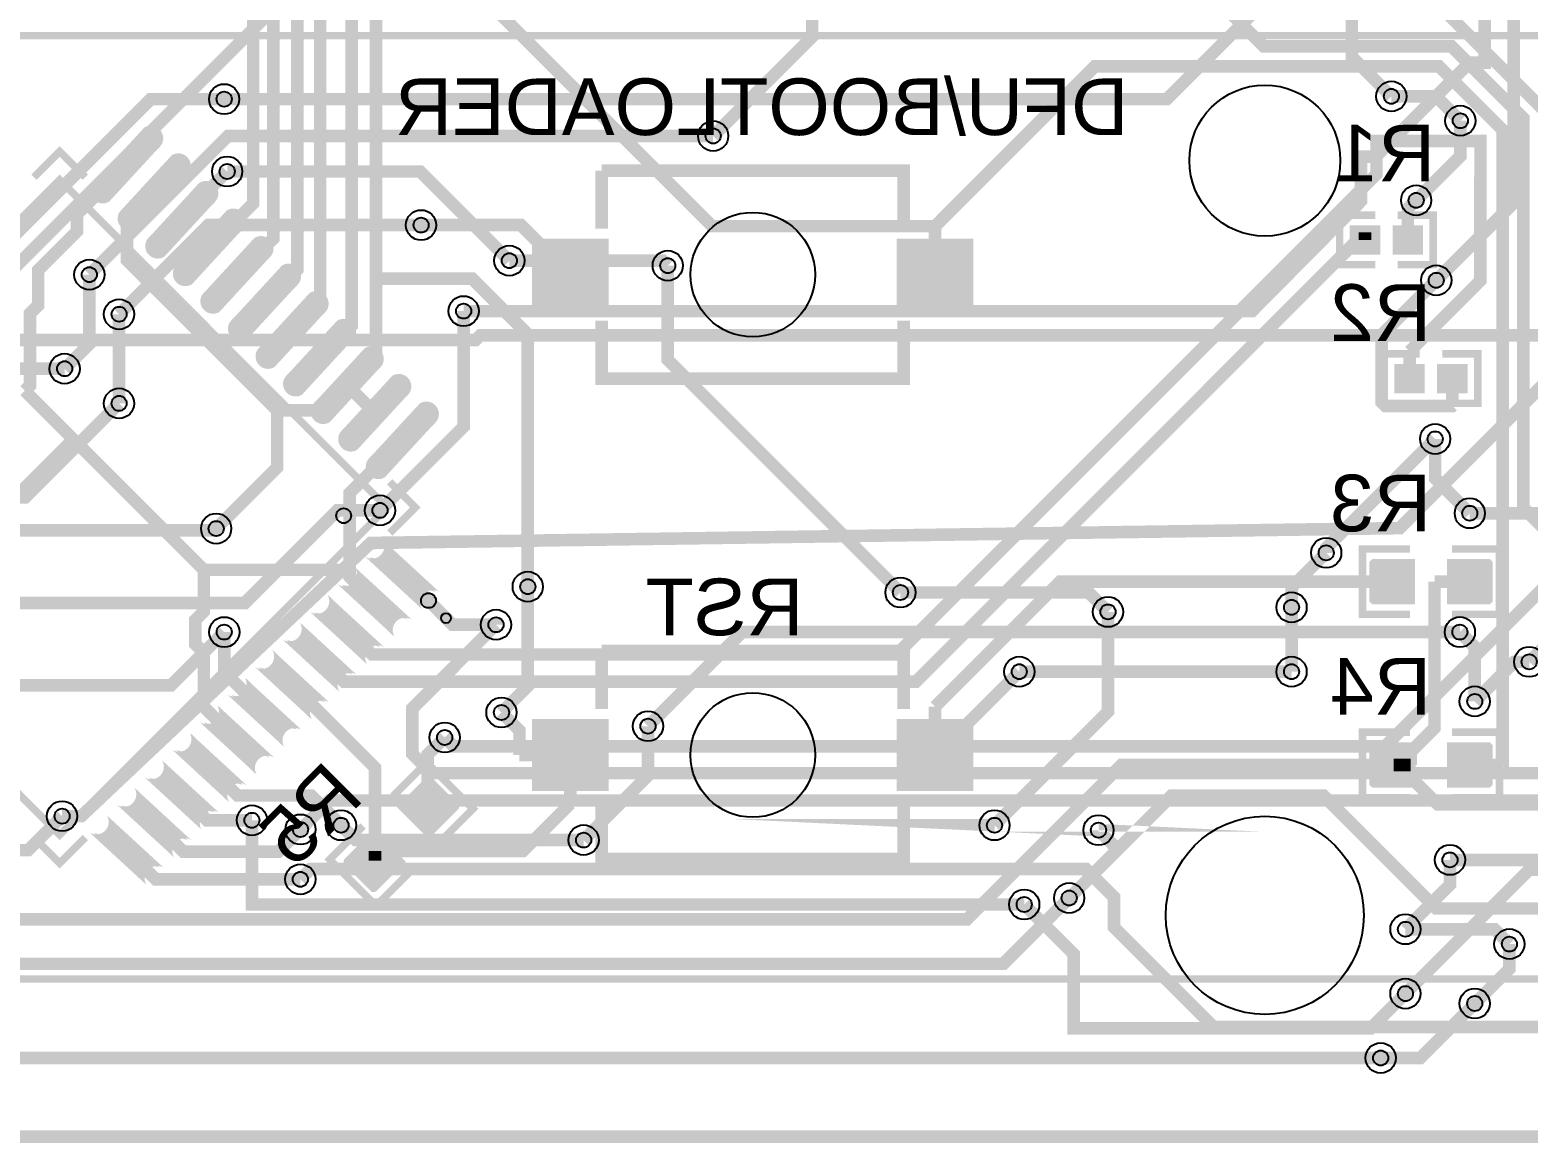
# Model space of a CAD drawing. Header units: millimetres. Extents: x -189 to 128, y -22 to 108.
# Drawn here: x -29.38 to 0.88, y -21.82 to 0.66 of the extents above; entities that cross this region are included whole.
import ezdxf

# ---------------------------------------------------------------- set-up
doc = ezdxf.new("R2010")
doc.units = ezdxf.units.MM
for name, color, linetype, true_color in [('BoardOutLine', 7, 'Continuous', 0xff00ff), ('BottomLayer', 7, 'Continuous', 0x0000ff), ('BottomPasteMaskLayer', 7, 'Continuous', 0x800000), ('BottomSilkLayer', 7, 'Continuous', 0x66cc33), ('BottomSolderMaskLayer', 7, 'Continuous', 0xaa00ff), ('Document', 7, 'Continuous', 0xffffff), ('Hole', 7, 'Continuous', 0x222222), ('Multi-Layer', 7, 'Continuous', 0xc0c0c0), ('TopLayer', 7, 'Continuous', 0xff0000)]:
    doc.layers.add(name, color=color, linetype=linetype, true_color=true_color)
doc.styles.get("Standard").update_dxf_attribs({"font": 'arial.ttf'})

msp = doc.modelspace()

# ---------------------------------------------------------------- hatches: boundary and pattern name
at = {"layer": 'BottomLayer'}
for points in [[(-27.787999278462337, -2.730527770986159, -0.7853981633974483), (-28.099793770985855, -2.4187332784626374), (-27.071428721537416, -1.3903682290141985, -0.7853981633974483), (-26.759634229013898, -1.7021627215377195)], [(-27.231231278462417, -3.287295770986079, -0.7853981633974483), (-27.543025770985935, -2.9755012784625574), (-26.514660721537496, -1.9471362290141185, -0.7853981633974483), (-26.202866229013978, -2.2589307215376397)], [(-26.67446327846227, -3.844063770985999, -0.7853981633974483), (-26.986257770985787, -3.5322692784624774), (-25.95789272153735, -2.5039042290140383, -0.7853981633974483), (-25.64609822901383, -2.8156987215375597)], [(-26.11769527846235, -4.400831770986146, -0.7853981633974483), (-26.429489770985867, -4.089037278462625), (-25.40112472153743, -3.0606722290141857, -0.7853981633974483), (-25.08933022901391, -3.372466721537707)], [(-2.133523799999921, -3.851910000000089), (-2.133523799999921, -3.311905999999908), (-2.6991563999999926, -3.311905999999908), (-2.6991563999999926, -3.851910000000089)], [(-1.833498999999847, -3.851910000000089), (-1.833498999999847, -3.311905999999908), (-1.2678664000000026, -3.311905999999908), (-1.2678664000000026, -3.851910000000089)], [(-25.56092727846243, -4.957599770986066, -0.7853981633974483), (-25.872721770985947, -4.645805278462545), (-24.84435672153751, -3.6174402290141057, -0.7853981633974483), (-24.53256222901399, -3.929234721537627)], [(-17.716449199999943, -3.5819334000000254), (-19.216446200000064, -3.5819334000000254), (-19.216446200000064, -4.981930600000169), (-17.716449199999943, -4.981930600000169)], [(-10.350550800000065, -3.5819334000000254), (-11.850573200000099, -3.5819334000000254), (-11.850573200000099, -4.981930600000169), (-10.350550800000065, -4.981930600000169)], [(-25.004159278462282, -5.514367770985986, -0.7853981633974483), (-25.3159537709858, -5.202573278462465), (-24.28758872153736, -4.174208229014026, -0.7853981633974483), (-23.975794229013843, -4.486002721537547)], [(-24.447391278462362, -6.0711357709861336, -0.7853981633974483), (-24.75918577098588, -5.759341278462612), (-23.73082072153744, -4.730976229014173, -0.7853981633974483), (-23.419026229013923, -5.0427707215376945)], [(-23.890623278462442, -6.6279037709860535, -0.7853981633974483), (-24.20241777098596, -6.316109278462532), (-23.17405272153752, -5.287744229014093, -0.7853981633974483), (-22.862258229014003, -5.5995387215376144)], [(-23.333855278462295, -7.184671770986201, -0.7853981633974483), (-23.645649770985813, -6.8728772784626795), (-22.617284721537374, -5.844512229014013, -0.7853981633974483), (-22.305490229013856, -6.156306721537534)], [(-1.233551000000034, -6.651929800000062), (-1.233551000000034, -6.111925800000108), (-1.7991836000001058, -6.111925800000108), (-1.7991836000001058, -6.651929800000062)], [(-0.9335262000001876, -6.651929800000062), (-0.9335262000001876, -6.111925800000108), (-0.36789359999988847, -6.111925800000108), (-0.36789359999988847, -6.651929800000062)], [(-22.777087278462375, -7.741439770986121, -0.7853981633974483), (-23.088881770985893, -7.4296452784625995), (-22.060516721537454, -6.40128022901416, -0.7853981633974483), (-21.748722229013936, -6.713074721537682)], [(-22.220319278462455, -8.298207770986041, -0.7853981633974483), (-22.532113770985973, -7.9864132784625195), (-21.503748721537306, -6.95804822901408, -0.7853981633974483), (-21.19195422901379, -7.269842721537602)], [(-22.220319278462455, -9.665434229014123, -0.7853981633974483), (-22.532113770985973, -9.977228721537644), (-21.503748721537306, -11.005593770986083, -0.7853981633974483), (-21.19195422901379, -10.693799278462562)], [(-22.777087278462375, -10.222202229014043, -0.7853981633974483), (-23.088881770985893, -10.533996721537564), (-22.060516721537454, -11.562361770986003, -0.7853981633974483), (-21.748722229013936, -11.250567278462482)], [(-1.4335505999999896, -10.913922800000137), (-1.4335505999999896, -10.04991640000003), (-2.2400259999999435, -10.04991640000003), (-2.2400259999999435, -10.913922800000137)], [(-0.7335266000000047, -10.913922800000137), (-0.7335266000000047, -10.04991640000003), (0.07294879999994919, -10.04991640000003), (0.07294879999994919, -10.913922800000137)], [(-23.333855278462295, -10.778970229013963, -0.7853981633974483), (-23.645649770985813, -11.090764721537484), (-22.617284721537374, -12.119129770985923, -0.7853981633974483), (-22.305490229013856, -11.807335278462402)], [(-23.890623278462442, -11.33573822901411, -0.7853981633974483), (-24.20241777098596, -11.647532721537631), (-23.17405272153752, -12.67589777098607, -0.7853981633974483), (-22.862258229014003, -12.364103278462549)], [(-24.447391278462362, -11.89250622901403, -0.7853981633974483), (-24.75918577098588, -12.204300721537551), (-23.73082072153744, -13.23266577098599, -0.7853981633974483), (-23.419026229013923, -12.920871278462469)], [(-25.004159278462282, -12.44927422901395, -0.7853981633974483), (-25.3159537709858, -12.761068721537471), (-24.28758872153736, -13.78943377098591, -0.7853981633974483), (-23.975794229013843, -13.477639278462389)], [(-25.56092727846243, -13.006042229014097, -0.7853981633974483), (-25.872721770985947, -13.317836721537619), (-24.84435672153751, -14.346201770986058, -0.7853981633974483), (-24.53256222901399, -14.034407278462536)], [(-17.716449199999943, -13.281939400000056), (-19.216446200000064, -13.281939400000056), (-19.216446200000064, -14.681936599999972), (-17.716449199999943, -14.681936599999972)], [(-10.350550800000065, -13.281939400000056), (-11.850573200000099, -13.281939400000056), (-11.850573200000099, -14.681936599999972), (-10.350550800000065, -14.681936599999972)], [(-26.11769527846235, -13.562810229014017, -0.7853981633974483), (-26.429489770985867, -13.874604721537539), (-25.40112472153743, -14.902969770985978, -0.7853981633974483), (-25.08933022901391, -14.591175278462456)], [(-1.4335252000000764, -14.613940800000137), (-1.4335252000000764, -13.74993440000003), (-2.2400259999999435, -13.74993440000003), (-2.2400259999999435, -14.613940800000137)], [(-0.7335519999999178, -14.613940800000137), (-0.7335519999999178, -13.74993440000003), (0.07294879999994919, -13.74993440000003), (0.07294879999994919, -14.613940800000137)], [(-26.67446327846227, -14.119578229013937, -0.7853981633974483), (-26.986257770985787, -14.431372721537459), (-25.95789272153735, -15.459737770986125, -0.7853981633974483), (-25.64609822901383, -15.147943278462604)], [(-21.330589800000098, -15.639922999999953), (-21.941535999999815, -15.028976800000237), (-21.37125519999995, -14.458696000000145), (-20.760309000000007, -15.06964220000009)], [(-27.231231278462417, -14.676346229014085, -0.7853981633974483), (-27.543025770985935, -14.988140721537606), (-26.514660721537496, -16.016505770986043, -0.7853981633974483), (-26.202866229013978, -15.704711278462524)], [(-27.787999278462337, -15.233114229014005, -0.7853981633974483), (-28.099793770985855, -15.544908721537526), (-27.071428721537416, -16.573273770985963, -0.7853981633974483), (-26.759634229013898, -16.261479278462446)], [(-21.825559600000133, -16.13489279999999), (-22.43650579999985, -15.523946600000045), (-23.00678659999994, -16.094227400000136), (-22.395840399999997, -16.70517360000008)]]:
    msp.add_hatch(color=256, dxfattribs=at).paths.add_polyline_path(points)
at = {"layer": 'BottomPasteMaskLayer'}
for points in [[(-27.787999278462337, -2.730527770986159, -0.7853981633974483), (-28.099793770985855, -2.4187332784626374), (-27.071428721537416, -1.3903682290141985, -0.7853981633974483), (-26.759634229013898, -1.7021627215377195)], [(-27.231231278462417, -3.287295770986079, -0.7853981633974483), (-27.543025770985935, -2.9755012784625574), (-26.514660721537496, -1.9471362290141185, -0.7853981633974483), (-26.202866229013978, -2.2589307215376397)], [(-26.67446327846227, -3.844063770985999, -0.7853981633974483), (-26.986257770985787, -3.5322692784624774), (-25.95789272153735, -2.5039042290140383, -0.7853981633974483), (-25.64609822901383, -2.8156987215375597)], [(-26.11769527846235, -4.400831770986146, -0.7853981633974483), (-26.429489770985867, -4.089037278462625), (-25.40112472153743, -3.0606722290141857, -0.7853981633974483), (-25.08933022901391, -3.372466721537707)], [(-2.1185124000000997, -3.8119050000000243), (-2.1185124000000997, -3.3519109999999728), (-2.1585174000001643, -3.311905999999908), (-2.659151399999928, -3.311905999999908), (-2.6991563999999926, -3.3519109999999728), (-2.6991563999999926, -3.8119050000000243), (-2.659151399999928, -3.851910000000089), (-2.1585174000001643, -3.851910000000089)], [(-1.8485103999998955, -3.8119050000000243), (-1.8485103999998955, -3.3519109999999728), (-1.8085053999998308, -3.311905999999908), (-1.3078714000000673, -3.311905999999908), (-1.2678664000000026, -3.3519109999999728), (-1.2678664000000026, -3.8119050000000243), (-1.3078714000000673, -3.851910000000089), (-1.8085053999998308, -3.851910000000089)], [(-25.56092727846243, -4.957599770986066, -0.7853981633974483), (-25.872721770985947, -4.645805278462545), (-24.84435672153751, -3.6174402290141057, -0.7853981633974483), (-24.53256222901399, -3.929234721537627)], [(-17.716449199999943, -3.5819334000000254), (-19.216446200000064, -3.5819334000000254), (-19.216446200000064, -4.981930600000169), (-17.716449199999943, -4.981930600000169)], [(-10.350550800000065, -3.5819334000000254), (-11.850573200000099, -3.5819334000000254), (-11.850573200000099, -4.981930600000169), (-10.350550800000065, -4.981930600000169)], [(-25.004159278462282, -5.514367770985986, -0.7853981633974483), (-25.3159537709858, -5.202573278462465), (-24.28758872153736, -4.174208229014026, -0.7853981633974483), (-23.975794229013843, -4.486002721537547)], [(-24.447391278462362, -6.0711357709861336, -0.7853981633974483), (-24.75918577098588, -5.759341278462612), (-23.73082072153744, -4.730976229014173, -0.7853981633974483), (-23.419026229013923, -5.0427707215376945)], [(-23.890623278462442, -6.6279037709860535, -0.7853981633974483), (-24.20241777098596, -6.316109278462532), (-23.17405272153752, -5.287744229014093, -0.7853981633974483), (-22.862258229014003, -5.5995387215376144)], [(-23.333855278462295, -7.184671770986201, -0.7853981633974483), (-23.645649770985813, -6.8728772784626795), (-22.617284721537374, -5.844512229014013, -0.7853981633974483), (-22.305490229013856, -6.156306721537534)], [(-1.2185395999999855, -6.611924800000224), (-1.2185395999999855, -6.1519307999999455), (-1.2585446000000502, -6.111925800000108), (-1.7591786000000411, -6.111925800000108), (-1.7991836000001058, -6.1519307999999455), (-1.7991836000001058, -6.611924800000224), (-1.7591786000000411, -6.651929800000062), (-1.2585446000000502, -6.651929800000062)], [(-0.9485376000000088, -6.611924800000224), (-0.9485376000000088, -6.1519307999999455), (-0.9085325999999441, -6.111925800000108), (-0.40789859999995315, -6.111925800000108), (-0.36789359999988847, -6.1519307999999455), (-0.36789359999988847, -6.611924800000224), (-0.40789859999995315, -6.651929800000062), (-0.9085325999999441, -6.651929800000062)], [(-22.777087278462375, -7.741439770986121, -0.7853981633974483), (-23.088881770985893, -7.4296452784625995), (-22.060516721537454, -6.40128022901416, -0.7853981633974483), (-21.748722229013936, -6.713074721537682)], [(-22.220319278462455, -8.298207770986041, -0.7853981633974483), (-22.532113770985973, -7.9864132784625195), (-21.503748721537306, -6.95804822901408, -0.7853981633974483), (-21.19195422901379, -7.269842721537602)], [(-22.220319278462455, -9.665434229014123, -0.7853981633974483), (-22.532113770985973, -9.977228721537644), (-21.503748721537306, -11.005593770986083, -0.7853981633974483), (-21.19195422901379, -10.693799278462562)], [(-22.777087278462375, -10.222202229014043, -0.7853981633974483), (-23.088881770985893, -10.533996721537564), (-22.060516721537454, -11.562361770986003, -0.7853981633974483), (-21.748722229013936, -11.250567278462482)], [(-2.278557800000044, -10.031933199999912), (-1.4785593999999946, -10.031933199999912), (-1.4285468000000492, -10.081945799999858), (-1.4285468000000492, -10.309910799999898), (-1.7985485999997763, -10.309910799999898), (-1.7985485999997763, -10.639907600000015), (-1.4285468000000492, -10.639907600000015), (-1.4285468000000492, -10.881944200000135), (-1.4785593999999946, -10.931931400000167), (-2.278557800000044, -10.931931400000167), (-2.3285450000000765, -10.881944200000135), (-2.3285450000000765, -10.081945799999858)], [(-0.7285481999999774, -10.081945799999858), (-0.7285481999999774, -10.309910799999898), (-0.3485641999998279, -10.309910799999898), (-0.3485641999998279, -10.639907600000015), (-0.7285481999999774, -10.639907600000015), (-0.7285481999999774, -10.881944200000135), (-0.6785609999999451, -10.931931400000167), (0.11142979999999625, -10.931931400000167), (0.1614423999999417, -10.881944200000135), (0.1614423999999417, -10.081945799999858), (0.11142979999999625, -10.031933199999912), (-0.6785609999999451, -10.031933199999912)], [(-23.333855278462295, -10.778970229013963, -0.7853981633974483), (-23.645649770985813, -11.090764721537484), (-22.617284721537374, -12.119129770985923, -0.7853981633974483), (-22.305490229013856, -11.807335278462402)], [(-23.890623278462442, -11.33573822901411, -0.7853981633974483), (-24.20241777098596, -11.647532721537631), (-23.17405272153752, -12.67589777098607, -0.7853981633974483), (-22.862258229014003, -12.364103278462549)], [(-24.447391278462362, -11.89250622901403, -0.7853981633974483), (-24.75918577098588, -12.204300721537551), (-23.73082072153744, -13.23266577098599, -0.7853981633974483), (-23.419026229013923, -12.920871278462469)], [(-25.004159278462282, -12.44927422901395, -0.7853981633974483), (-25.3159537709858, -12.761068721537471), (-24.28758872153736, -13.78943377098591, -0.7853981633974483), (-23.975794229013843, -13.477639278462389)], [(-25.56092727846243, -13.006042229014097, -0.7853981633974483), (-25.872721770985947, -13.317836721537619), (-24.84435672153751, -14.346201770986058, -0.7853981633974483), (-24.53256222901399, -14.034407278462536)], [(-17.716449199999943, -13.281939400000056), (-19.216446200000064, -13.281939400000056), (-19.216446200000064, -14.681936599999972), (-17.716449199999943, -14.681936599999972)], [(-10.350550800000065, -13.281939400000056), (-11.850573200000099, -13.281939400000056), (-11.850573200000099, -14.681936599999972), (-10.350550800000065, -14.681936599999972)], [(-26.11769527846235, -13.562810229014017, -0.7853981633974483), (-26.429489770985867, -13.874604721537539), (-25.40112472153743, -14.902969770985978, -0.7853981633974483), (-25.08933022901391, -14.591175278462456)], [(-2.278557800000044, -13.731951199999912), (-1.4785593999999946, -13.731951199999912), (-1.4285468000000492, -13.781963799999858), (-1.4285468000000492, -14.009928799999898), (-1.7985739999999169, -14.009928799999898), (-1.7985485999997763, -14.339925600000015), (-1.4285468000000492, -14.339925600000015), (-1.4285468000000492, -14.581962200000135), (-1.4785593999999946, -14.631949400000167), (-2.278557800000044, -14.631949400000167), (-2.3285450000000765, -14.581962200000135), (-2.3285450000000765, -13.781963799999858)], [(-0.7285481999999774, -13.781963799999858), (-0.7285481999999774, -14.009928799999898), (-0.3485641999998279, -14.009928799999898), (-0.3485641999998279, -14.339925600000015), (-0.7285481999999774, -14.339925600000015), (-0.7285481999999774, -14.581962200000135), (-0.6785609999999451, -14.631949400000167), (0.11142979999999625, -14.631949400000167), (0.1614423999999417, -14.581962200000135), (0.1614423999999417, -13.781963799999858), (0.11142979999999625, -13.731925800000226), (-0.6785609999999451, -13.731951199999912)], [(-26.67446327846227, -14.119578229013937, -0.7853981633974483), (-26.986257770985787, -14.431372721537459), (-25.95789272153735, -15.459737770986125, -0.7853981633974483), (-25.64609822901383, -15.147943278462604)], [(-21.915348600000016, -15.048103000000083), (-21.754160199999887, -15.209291399999984), (-21.48547900000017, -14.940610200000037), (-21.252129200000127, -15.173934600000166), (-21.520810399999846, -15.442641200000025), (-21.349665200000118, -15.61378639999998), (-21.278977000000168, -15.61378639999998), (-20.720380200000136, -15.055164200000036), (-20.720354799999996, -14.984450600000173), (-21.28603820000012, -14.418767200000048), (-21.356777199999897, -14.418767200000048), (-21.91537399999993, -14.977389399999993)], [(-27.231231278462417, -14.676346229014085, -0.7853981633974483), (-27.543025770985935, -14.988140721537606), (-26.514660721537496, -16.016505770986043, -0.7853981633974483), (-26.202866229013978, -15.704711278462524)], [(-27.787999278462337, -15.233114229014005, -0.7853981633974483), (-28.099793770985855, -15.544908721537526), (-27.071428721537416, -16.573273770985963, -0.7853981633974483), (-26.759634229013898, -16.261479278462446)], [(-23.046740799999952, -16.108756200000016), (-22.481057399999827, -15.54307279999989), (-22.41031840000005, -15.54307279999989), (-22.249129999999923, -15.704261200000019), (-22.510775400000057, -15.965906600000153), (-22.277425600000015, -16.199231000000054), (-22.01578019999988, -15.93761100000006), (-21.844634999999926, -16.108756200000016), (-21.844660400000066, -16.179469800000106), (-22.41034380000019, -16.745153200000004), (-22.48103200000014, -16.745153200000004), (-23.04671540000004, -16.179469800000106)]]:
    msp.add_hatch(color=256, dxfattribs=at).paths.add_polyline_path(points)
at = {"layer": 'BottomSolderMaskLayer'}
for points in [[(-27.783820679851843, -2.8077259012837734, -0.7853981633974483), (-28.131536196859642, -2.460010384275976), (-27.075607320148137, -1.3131700987163564, -0.7853981633974483), (-26.727891803140338, -1.6608856157241538)], [(-27.227052679851695, -3.364493901283921, -0.7853981633974483), (-27.574768196859495, -3.0167783842761233), (-26.51883932014799, -1.8699380987162764, -0.7853981633974483), (-26.17112380314019, -2.217653615724074)], [(-26.670284679851775, -3.921261901283841, -0.7853981633974483), (-27.018000196859575, -3.5735463842760433), (-25.96207132014807, -2.4267060987161964, -0.7853981633974483), (-25.61435580314027, -2.774421615723994)], [(-26.113516679851628, -4.478029901283988, -0.7853981633974483), (-26.461232196859427, -4.130314384276191), (-25.40530332014815, -2.9834740987163437, -0.7853981633974483), (-25.05758780314035, -3.331189615724141)], [(-2.1081283621911098, -3.8773100000000795), (-2.1081283621911098, -3.2865059999999175), (-2.7245586810956866, -3.2865059999999175), (-2.7245586810956866, -3.8773100000000795)], [(-1.858899000000065, -3.8773100000000795), (-1.858899000000065, -3.2865059999999175), (-1.2424686810954881, -3.2865059999999175), (-1.2424686810954881, -3.8773100000000795)], [(-25.556748679851708, -5.034797901283908, -0.7853981633974483), (-25.904464196859507, -4.687082384276111), (-24.848535320148002, -3.5402420987162637, -0.7853981633974483), (-24.500819803140203, -3.887957615724061)], [(-17.69104532903225, -3.556533400000035), (-19.24184232903235, -3.556533400000035), (-19.24184232903235, -5.007330600000159), (-17.69104532903225, -5.007330600000159)], [(-10.325150369892526, -3.556533400000035), (-11.875973630107637, -3.556533400000035), (-11.875973630107637, -5.007330600000159), (-10.325150369892526, -5.007330600000159)], [(-24.999980679851788, -5.591565901283828, -0.7853981633974483), (-25.347696196859587, -5.243850384276031), (-24.291767320148082, -4.097010098716184, -0.7853981633974483), (-23.944051803140283, -4.444725615723981)], [(-24.44321267985164, -6.1483339012839755, -0.7853981633974483), (-24.79092819685944, -5.800618384276178), (-23.734999320147935, -4.653778098716331, -0.7853981633974483), (-23.387283803140136, -5.0014936157241285)], [(-23.88644467985172, -6.7051019012838955, -0.7853981633974483), (-24.23416019685952, -6.357386384276098), (-23.178231320148015, -5.210546098716251, -0.7853981633974483), (-22.830515803140216, -5.5582616157240485)], [(-23.3296766798518, -7.2618699012838155, -0.7853981633974483), (-23.6773921968596, -6.914154384276018), (-22.621463320148095, -5.767314098716398, -0.7853981633974483), (-22.273747803140296, -6.115029615724196)], [(-22.772908679851653, -7.818637901283963, -0.7853981633974483), (-23.120624196859453, -7.470922384276165), (-22.064695320147948, -6.324082098716318, -0.7853981633974483), (-21.71697980314015, -6.671797615724116)], [(-1.2081510000000435, -6.677322631608604), (-1.2081510000000435, -6.086518631608897), (-1.824581318904393, -6.086518631608897), (-1.824581318904393, -6.677322631608604)], [(-0.9589216378087713, -6.677322631608604), (-0.9589216378087713, -6.086518631608897), (-0.34249131890442186, -6.086518631608897), (-0.34249131890442186, -6.677322631608604)], [(-22.216140679851733, -8.375405901283884, -0.7853981633974483), (-22.563856196859533, -8.027690384276085), (-21.507927320148028, -6.880850098716238, -0.7853981633974483), (-21.16021180314023, -7.228565615724036)], [(-22.26159638427579, -9.633691803140337, -0.7853981633974483), (-22.60931190128359, -9.981407320148136), (-21.46247161572397, -11.037336196859641, -0.7853981633974483), (-21.11475609871617, -10.689620679851842)], [(-22.818364384275938, -10.190459803140484, -0.7853981633974483), (-23.166079901283737, -10.538175320148284), (-22.01923961572389, -11.594104196859561, -0.7853981633974483), (-21.67152409871609, -11.246388679851762)], [(-1.4081577997731074, -10.939328773659554), (-1.4081577997731074, -10.024522373659465), (-2.2654331997732697, -10.024522373659465), (-2.2654331997732697, -10.939328773659554)], [(-0.7589321998236755, -10.939328773659554), (-0.7589321998236755, -10.024522373659465), (0.09834320017648679, -10.024522373659465), (0.09834320017648679, -10.939328773659554)], [(-23.375132384275858, -10.747227803140404, -0.7853981633974483), (-23.722847901283657, -11.094943320148204), (-22.57600761572381, -12.150872196859709, -0.7853981633974483), (-22.22829209871601, -11.80315667985191)], [(-23.931900384275778, -11.303995803140324, -0.7853981633974483), (-24.279615901283577, -11.651711320148124), (-23.132775615723958, -12.707640196859629, -0.7853981633974483), (-22.78506009871616, -12.35992467985183)], [(-24.488668384275925, -11.860763803140472, -0.7853981633974483), (-24.836383901283725, -12.208479320148271), (-23.689543615723878, -13.264408196859776, -0.7853981633974483), (-23.34182809871608, -12.916692679851977)], [(-25.045436384275845, -12.417531803140392, -0.7853981633974483), (-25.393151901283645, -12.765247320148191), (-24.246311615723798, -13.821176196859696, -0.7853981633974483), (-23.898596098716, -13.473460679851897)], [(-25.602204384275993, -12.974299803140312, -0.7853981633974483), (-25.949919901283792, -13.322015320148111), (-24.803079615723945, -14.377944196859616, -0.7853981633974483), (-24.455364098716146, -14.030228679851817)], [(-17.69104532903225, -13.256539400000065), (-19.24184232903235, -13.256539400000065), (-19.24184232903235, -14.707336599999962), (-17.69104532903225, -14.707336599999962)], [(-10.325150369892526, -13.256539400000065), (-11.875973630107637, -13.256539400000065), (-11.875973630107637, -14.707336599999962), (-10.325150369892526, -14.707336599999962)], [(-26.158972384275913, -13.53106780314046, -0.7853981633974483), (-26.506687901283712, -13.878783320148258), (-25.359847615723865, -14.934712196859763, -0.7853981633974483), (-25.012132098716066, -14.586996679851964)], [(-1.4081307998237662, -14.639346773659781), (-1.4081307998237662, -13.724540373659465), (-2.2654331997732697, -13.724540373659465), (-2.2654331997732697, -14.639346773659781)], [(-0.7589591997732441, -14.639346773659781), (-0.7589591997732441, -13.724540373659465), (0.09834320017648679, -13.724540373659465), (0.09834320017648679, -14.639346773659781)], [(-26.715740384275833, -14.08783580314038, -0.7853981633974483), (-27.063455901283632, -14.435551320148178), (-25.916615615723785, -15.491480196859683, -0.7853981633974483), (-25.568900098715986, -15.143764679851884)], [(-21.329305040464988, -15.67465236265275), (-21.978734828383267, -15.027785054938931), (-21.37253195978701, -14.423974104421632), (-20.723102171868504, -15.07084141213545)], [(-27.27250838427598, -14.6446038031403, -0.7853981633974483), (-27.62022390128378, -14.992319320148098), (-26.473383615723932, -16.048248196859603, -0.7853981633974483), (-26.125668098716133, -15.700532679851804)], [(-27.8292763842759, -15.201371803140447, -0.7853981633974483), (-28.1769919012837, -15.549087320148246), (-27.030151615723852, -16.60501619685975, -0.7853981633974483), (-26.682436098716053, -16.25730067985195)], [(-21.788351171919203, -16.136090518720493), (-22.437780959837482, -15.489223211006674), (-23.04398382843374, -16.0930341615242), (-22.39455404051546, -16.73990146923802)]]:
    msp.add_hatch(color=256, dxfattribs=at).paths.add_polyline_path(points)

# ---------------------------------------------------------------- linework, layer by layer
at = {"layer": 'BoardOutLine', "const_width": 0.254}
msp.add_lwpolyline([(-188.55303920000006, -21.69020300000011), (126.44696580000004, -21.69020300000011)], dxfattribs=at)
at = {"layer": 'BottomLayer', "const_width": 0.254}
for points in [[(-25.10002600000007, 98.50005699999997), (-25.10002600000007, 98.22045379999997), (-27.218893999999864, 96.10158579999995), (-27.218893999999864, 92.35894659999997), (-29.0385753999999, 90.53926519999993), (-29.0385753999999, 87.99901119999993), (-30.52747260000001, 86.51006319999988), (-30.52747260000001, 64.7229845999999), (-27.909951799999817, 62.10546379999994), (-27.909951799999817, 50.295784599999934), (-28.05927840000004, 50.14638179999997), (-28.05927840000004, 42.70169259999989), (-23.268635199999835, 37.910973199999944), (-23.268635199999835, 30.475885199999993), (-23.9089692, 29.83557659999974), (-23.9089692, 18.936868400000094), (-24.08681999999999, 18.7591445999999), (-24.08681999999999, 9.620986600000151), (-22.69464599999992, 8.228812599999856), (-22.69464599999992, 2.6875740000000405), (-22.39563720000001, 2.3885651999999027), (-22.39563720000001, -4.362043599999879)], [(-29.941748599999983, 79.55351119999989), (-29.941748599999983, 69.05848519999995), (-27.403272600000037, 66.52000919999989), (-27.403272600000037, 61.01836919999994), (-19.572198599999865, 53.18729519999988), (-19.572198599999865, 21.729649199999812), (-13.81478059999995, 15.972231200000124), (-13.81478059999995, 11.2369091999999), (-13.95905259999995, 11.0926371999999), (-13.95905259999995, 9.822129199999836), (-4.467072599999938, 0.3301491999998234), (-0.6718045999998594, 0.3301491999998234), (0.7792973999999049, -1.120952799999941), (0.7792973999999049, -8.988094799999999), (1.7925034000002142, -10.001300800000081)], [(-24.08908059999999, -5.40110679999998), (-23.521644599999945, -4.833670800000164), (-23.521644599999945, 4.411167199999909), (-31.109386600000107, 11.998909200000071), (-31.109386600000107, 26.69128520000004), (-41.302660599999854, 36.884559199999785), (-41.302660599999854, 59.26043519999985)], [(43.55467539999995, 39.37248919999979), (43.55467539999995, 34.6879672), (29.120871399999942, 20.254163199999766), (26.041375400000106, 20.254163199999766), (21.891269400000056, 16.104057199999943), (21.891269400000056, 14.906447200000002), (6.769633399999975, -0.21518880000007812), (6.769633399999975, -11.517934800000148), (3.31015339999999, -14.977414800000133), (-0.9512045999999827, -14.977414800000133), (-1.519656599999962, -14.408962800000154), (-1.519656599999962, -14.18188680000003)], [(-25.202616600000056, -4.287570799999912), (-24.468048599999975, -3.5530028000000584), (-24.468048599999975, 4.627829199999951), (-32.245782599999984, 12.40556319999996), (-32.245782599999984, 19.847255199999836), (-35.40325660000008, 23.00472919999993), (-44.43879859999993, 23.00472919999993), (-44.89117260000012, 22.552355199999965)], [(1.5255494000000454, -6.158788799999911), (1.2034773999998833, -5.8367167999999765), (1.2034773999998833, -0.9682988000001842), (-2.048230599999897, 2.283409200000051), (-2.048230599999897, 12.60215919999996), (-2.334742600000027, 12.888671199999862)], [(-13.583513599999833, 5.318099599999869), (-13.583513599999833, 0.5180838000001131), (-15.58350960000007, -1.4819122000001244)], [(-21.317432600000075, 4.887417199999845), (-21.317432600000075, 2.410917199999858), (-15.603702600000133, -3.3028128000000834), (-11.100536599999941, -3.3028128000000834)], [(-25.759384599999976, -3.730802799999992), (-24.875718600000027, -2.847136800000044), (-24.875718600000027, 2.3923752000000604), (-26.135558599999968, 3.6522152000000006)], [(-24.64587399999982, -4.844288000000006), (-23.983518199999935, -4.181932199999892), (-23.983518199999935, 2.9180790000000343)], [(-23.53233799999998, -5.957824000000073), (-22.883520399999952, -5.309006400000044), (-22.883520399999952, 1.5180817999998908)], [(-11.100536599999941, -3.3028128000000834), (-7.875244600000087, -0.07752080000000205), (-0.9192006000000674, -0.07752080000000205), (0.3652773999999681, -1.361998800000265), (0.3652773999999681, -14.168678799999952), (0.35206940000011855, -14.18188680000003)], [(-1.8834099999999125, -0.681990000000269), (-0.9834880000000794, -0.681990000000269), (-0.49072799999999006, -1.174750000000131)], [(-32.36414659999991, -4.287570799999912), (-31.83176259999982, -4.819954800000005), (-31.026328599999943, -4.819954800000005), (-26.944548599999962, -0.7381748000002517), (-25.461442599999828, -0.7381748000002517)], [(-1.5163800000000265, -5.8318400000000565), (-0.08636000000001332, -4.404359999999997), (-0.08381999999983236, -1.5824200000001838), (-2.184400000000096, -1.5824200000001838), (-2.184400000000096, -2.2555200000001605), (-11.882119999999986, -11.953240000000278), (-22.471379999999954, -11.953240000000278), (-22.974300000000085, -11.450320000000147)], [(-29.488104599999815, -6.62614880000001), (-29.381170600000132, -6.519214799999872), (-29.381170600000132, -5.06633480000005), (-29.21861059999992, -4.903774800000065), (-29.21861059999992, -4.190796800000044), (-28.43197260000011, -3.404158800000232), (-28.43197260000011, -3.06278280000015), (-27.429688599999963, -2.0604988000002322)], [(-26.31617799999981, -3.1739840000000186), (-26.31617799999981, -3.116148199999998), (-25.400025400000004, -2.1999955999999656)], [(-26.872920600000043, -2.617266799999925), (-27.422068599999875, -3.166414799999984), (-27.422068599999875, -3.990898799999968), (-24.390324599999985, -7.022642799999858)], [(-1.3843000000001666, -2.781300000000101), (-1.5519400000000587, -2.9489399999999932), (-1.5519400000000587, -3.581400000000258)], [(-18.466562000000067, -4.281932000000097), (-19.466585399999985, -3.281908600000179), (-21.483523200000036, -3.281908600000179)], [(-11.100536599999941, -4.281982799999923), (-11.100536599999941, -3.3028128000000834)], [(-2.4163019999998596, -3.5819080000001122), (-2.4163019999998596, -3.4312098000000333)], [(-2.4163019999998596, -3.5819080000001122), (-2.567101800000046, -3.5819080000001122), (-11.485905400000092, -12.500711600000159), (-23.03757140000016, -12.500711600000159), (-23.53231260000007, -12.005843400000003)], [(-28.18353520000005, -4.281906599999957), (-28.18353520000005, -5.681929200000241), (-28.68353419999994, -6.181928200000129)], [(-22.395662599999923, -4.361992800000053), (-22.395662599999923, -5.934760800000049), (-22.97554460000015, -6.514642800000047)], [(-19.327850600000147, -10.58321479999995), (-19.327850600000147, -5.486196800000016), (-20.452054599999883, -4.361992800000053), (-22.395662599999923, -4.361992800000053)], [(-16.500017800000023, -4.099991799999998), (-16.500017800000023, -5.99998800000003), (-11.800001800000018, -10.700004000000035)], [(-0.6507226000001083, -6.931202800000165), (-0.6525005999999394, -6.932980800000223), (-2.00606659999994, -6.932980800000223), (-2.079980599999999, -6.859066800000164), (-2.079980599999999, -5.4986427999999705), (-0.9776205999999092, -4.396282800000108)], [(-27.583536400000185, -5.081905000000006), (-27.583536400000185, -6.881926800000201)], [(-22.31336660000011, -9.042704800000138), (-20.624012599999787, -7.353350800000044), (-20.624012599999787, -5.018582800000104)], [(6.000013399999943, -5.000015399999938), (6.000013399999943, -8.999982000000045), (4.499990999999909, -10.50000440000008), (2.4999950000001263, -10.50000440000008), (0.8999982000000273, -12.100001200000179)], [(-1.516354599999886, -6.382054799999878), (-1.516354599999886, -5.832906800000046)], [(-0.6507226000001083, -6.382054799999878), (-0.6507226000001083, -6.931202800000165)], [(-29.488104599999815, -6.62614880000001), (-25.87114459999998, -10.243108800000073)], [(-24.390324599999985, -7.022642799999858), (-23.48354459999996, -7.022642799999858), (-22.97554460000015, -6.514642800000047)], [(-22.4187766, -7.071410799999967), (-22.97554460000015, -6.514642800000047)], [(-24.390324599999985, -7.022642799999858), (-24.390324599999985, -8.177834800000255), (-25.62222459999998, -9.409734800000024)], [(-30.365420600000107, -9.073692800000117), (-29.969637799999873, -9.073692800000117), (-28.505099199999904, -7.609154200000148)], [(-21.86200860000008, -7.628178799999887), (-22.9265226, -8.692692800000259), (-22.9265226, -10.243108800000073)], [(-3.199993600000198, -9.900005600000213), (-3.199993600000198, -9.800005800000008), (-0.999998000000005, -7.6000102000000425)], [(-0.999998000000005, -7.6000102000000425), (-0.999998000000005, -8.400008600000092), (-0.2999994000001607, -9.100007199999936)], [(-25.87114459999998, -10.243108800000073), (-25.87139860000002, -10.243362800000114), (-25.87139860000002, -11.084610800000064), (-26.0446265999999, -11.257838799999945), (-26.0446265999999, -11.742978800000174), (-25.87139860000002, -11.916206800000054), (-25.87139860000002, -13.007390800000167), (-25.202616600000056, -13.676172800000131)], [(-25.87114459999998, -10.243108800000073), (-22.9265226, -10.243108800000073)], [(-22.9265226, -10.243108800000073), (-22.9265226, -10.38458680000008), (-22.4187766, -10.892332800000077)], [(-21.86200860000008, -10.335564800000157), (-20.846262599999818, -11.351310799999965), (-19.969454600000063, -11.351310799999965), (-19.969454600000063, -11.351564800000006)], [(-1.8366485999999895, -10.48186880000003), (-8.579586599999857, -10.48186880000003), (-11.100536599999941, -13.002818800000114)], [(-1.0126726000000872, -10.48186880000003), (-1.0126726000000872, -13.437412799999947), (-1.4955265999999483, -13.920266800000036), (-1.4955265999999483, -14.18188680000003)], [(-0.3301745999999639, -10.48186880000003), (-1.0126726000000872, -10.48186880000003)], [(-3.899992199999815, -12.300000799999907), (-3.899992199999815, -11.000003399999969)], [(-7.607833400000118, -11.092180000000099), (-7.607833400000118, -13.107949400000052), (-9.899904000000106, -15.40002000000004)], [(-24.645848600000136, -13.119404800000211), (-25.4589026000001, -12.306350800000018), (-25.4589026000001, -11.500408800000287)], [(-0.19999959999995554, -12.899999600000001), (-0.19999959999995554, -11.800001800000018), (-0.49999899999988884, -11.500002400000085)], [(-11.100562000000082, -13.981938000000127), (-11.08194380000009, -13.981938000000127), (-9.400006600000097, -12.300000799999907)], [(-24.08908059999999, -12.562636800000064), (-22.416236600000047, -14.235480800000232), (-22.416236600000047, -15.9207707999999)], [(-19.49549060000004, -13.981988799999954), (-19.49549060000004, -13.487450800000033), (-19.859726600000158, -13.123214799999914)], [(-11.100536599999941, -13.492276800000127), (-11.100536599999941, -13.002818800000114)], [(-16.900143999999955, -13.400278000000071), (-16.900143999999955, -14.400149000000056), (-18.2000144000001, -15.700019399999974)], [(-21.350960600000008, -15.049296800000093), (-21.350960600000008, -13.973352800000157), (-21.005774599999995, -13.628166800000145)], [(-11.100536599999941, -13.492276800000127), (-11.100536599999941, -13.981988799999954)], [(-18.466536599999927, -13.981988799999954), (-19.49549060000004, -13.981988799999954)], [(-18.466536599999927, -13.981988799999954), (-18.466536599999927, -14.961158800000248)], [(-31.81603999999993, -17.01800000000003), (-31.81603999999993, -17.29993999999988), (-10.454640000000154, -17.29993999999988), (-7.33551999999986, -14.18082000000004), (-1.8364200000000892, -14.18082000000004)], [(-23.098760000000084, -15.40002000000004), (-23.700739999999996, -14.800580000000082), (-25.191720000000032, -14.800580000000082), (-25.75814000000014, -14.234159999999974)], [(-1.6659605999998348, -14.18188680000003), (-1.8366485999999895, -14.18188680000003)], [(-1.6659605999998348, -14.18188680000003), (-1.519656599999962, -14.18188680000003)], [(-1.519656599999962, -14.18188680000003), (-1.4955265999999483, -14.18188680000003)], [(4.799990399999842, -14.299996800000145), (2.9999685999998746, -16.100018600000112), (-0.6999985999998444, -16.100018600000112)], [(-0.3301745999999639, -14.18188680000003), (0.35206940000011855, -14.18188680000003)], [(-26.31617799999981, -14.789657999999918), (-25.80581579999989, -15.30002020000029), (-24.900000999999975, -15.30002020000029)], [(13.223240000000033, -17.081500000000005), (-0.9753599999999096, -17.081500000000005), (-3.2562800000000607, -14.800580000000082), (-6.322059999999965, -14.800580000000082), (-8.392159999999876, -16.870679999999993)], [(-30.137074600000005, -15.903244800000039), (-29.42130259999999, -15.903244800000039), (-28.734994600000164, -15.216936799999985)], [(-22.416236600000047, -15.9207707999999), (-19.426148600000033, -15.9207707999999), (-18.466536599999927, -14.961158800000248)], [(-23.919662600000038, -15.485414799999944), (-24.368734599999925, -15.934486800000059), (-26.284910599999876, -15.934486800000059), (-26.872920600000043, -15.346476800000119)], [(-7.800086000000192, -15.500096000000212), (-7.800086000000192, -15.501416800000015), (-7.412228000000141, -15.889274800000067)], [(-27.429688599999963, -15.903244800000039), (-26.84066259999986, -16.492270799999915), (-23.921186600000055, -16.492270799999915)], [(-22.416236600000047, -15.9207707999999), (-22.416236600000047, -16.114572799999905)], [(-1.599996800000099, -18.800013200000194), (-2.2999953999999434, -19.50001180000004), (-8.300008799999887, -19.50001180000004), (-8.300008799999887, -18.000014800000145), (-9.300006799999892, -17.000016799999912)], [(-1.599996800000099, -17.500015800000256), (0.19999959999995554, -17.500015800000256), (0.4999990000001162, -17.80001520000019)], [(-0.19999959999995554, -19.00001280000015), (-1.2999973999999384, -20.100010599999905), (-2.099995799999988, -20.100010599999905)]]:
    msp.add_lwpolyline(points, dxfattribs=at)
at = {"layer": 'BottomSilkLayer'}
for points, const_width in [([(-28.2659328000002, -2.3153369999999995), (-28.78355939999983, -1.7977103999999144), (-29.301185999999916, -2.3153369999999995)], 0.1524), ([(-11.733580800000027, -3.350793400000157), (-11.733580800000027, -2.1819362000001092), (-17.833568599999808, -2.1819362000001092)], 0.254), ([(-17.833568599999808, -2.1819362000001092), (-17.833568599999808, -3.350793400000157)], 0.254), ([(-2.2097237999998924, -4.080510000000004), (-2.9277563999999074, -4.080510000000004), (-2.9277563999999074, -3.083305999999993), (-2.2097237999998924, -3.083305999999993)], 0.1524), ([(-1.7572990000001028, -4.080510000000004), (-1.0392664000000877, -4.080510000000004), (-1.0392664000000877, -3.083305999999993), (-1.7572990000001028, -3.083305999999993)], 0.1524), ([(-17.833568599999808, -5.213070600000037), (-17.833568599999808, -6.381927799999858), (-11.733580800000027, -6.381927799999858), (-11.733580800000027, -5.213070600000037)], 0.254), ([(-1.3097510000000057, -6.880529800000204), (-2.0277836000000207, -6.880529800000204), (-2.0277836000000207, -5.883325799999966), (-1.3097510000000057, -5.883325799999966)], 0.1524), ([(-0.8573261999999886, -6.880529800000204), (-0.1392935999999736, -6.880529800000204), (-0.1392935999999736, -5.883325799999966), (-0.8573261999999886, -5.883325799999966)], 0.1524), ([(-22.11697379999987, -8.464295999999877), (-21.59934720000001, -8.981922599999962), (-22.11697379999987, -9.499549200000047)], 0.1524), ([(-1.5097505999999612, -11.142522800000052), (-2.4686259999998583, -11.142522800000052), (-2.4686259999998583, -9.821316400000114), (-1.5097505999999612, -9.821316400000114)], 0.1524), ([(-0.6573266000000331, -11.142522800000052), (0.30154879999986406, -11.142522800000052), (0.30154879999986406, -9.821316400000114), (-0.6573266000000331, -9.821316400000114)], 0.1524), ([(-11.733580800000027, -13.05079939999996), (-11.733580800000027, -11.88194220000014), (-17.833568599999808, -11.88194220000014)], 0.254), ([(-17.833568599999808, -11.88194220000014), (-17.833568599999808, -13.05079939999996)], 0.254), ([(-1.5097505999999612, -14.842540800000052), (-2.4686259999998583, -14.842540800000052), (-2.4686259999998583, -13.521334400000114), (-1.5097505999999612, -13.521334400000114)], 0.1524), ([(-0.6573266000000331, -14.842540800000052), (0.30154879999986406, -14.842540800000052), (0.30154879999986406, -13.521334400000114), (-0.6573266000000331, -13.521334400000114)], 0.1524), ([(-21.11504539999987, -15.74766980000004), (-20.43701779999992, -15.06964220000009), (-21.37125519999995, -14.13540480000006), (-22.0492827999999, -14.81343240000001)], 0.1524), ([(-17.833568599999808, -14.913076600000068), (-17.833568599999808, -16.081933800000115), (-11.733580800000027, -16.081933800000115), (-11.733580800000027, -14.913076600000068)], 0.254), ([(-21.71781279999982, -16.350437199999988), (-22.395840399999997, -17.028464799999938), (-23.3300777999998, -16.094227400000136), (-22.65205019999985, -15.416199799999958)], 0.1524), ([(-29.301185999999916, -15.648508199999924), (-28.78355939999983, -16.16613480000001), (-28.2659328000002, -15.648508199999924)], 0.1524)]:
    msp.add_lwpolyline(points, dxfattribs=dict(at, const_width=const_width))
at = {"layer": 'BottomSilkLayer', "const_width": 0.1524}
msp.add_lwpolyline([(-22.17183780000005, -8.981922599999962), (-28.78355939999983, -2.370201000000179), (-35.39528100000007, -8.981922599999962), (-28.78355939999983, -15.593644200000199), (-22.17183780000005, -8.981922599999962)], close=True, dxfattribs=at)
at = {"layer": 'BottomSilkLayer'}
for centre, radius in [((-14.783308000000034, -4.281932000000097), 1.2573), ((-23.04719799999998, -9.15034999999989), 0.150114), ((-20.979891999999836, -11.217656000000034), 0.10007600000000001), ((-14.783308000000034, -13.981938000000127), 1.2573)]:
    msp.add_circle(centre, radius, dxfattribs=at)
at = {"layer": 'Document', "const_width": 0.150114}
msp.add_lwpolyline([(-113.97127320000004, 0.5449823999999808), (5.0912267999999585, 0.5449823999999808), (5.0912267999999585, -18.5050176000002), (-113.97127320000004, -18.5050176000002), (-113.97127320000004, 0.5449823999999808)], close=True, dxfattribs=at)
at = {"layer": 'Document'}
msp.add_circle((-21.334475999999995, -10.863072000000102), 0.150114, dxfattribs=at)
at = {"layer": 'Hole'}
for centre, radius in [((-25.461467999999968, -0.7381239999999707), 0.15250160000000001), ((-1.8834099999999125, -0.681990000000269), 0.1524), ((-0.49072799999999006, -1.174750000000131), 0.1524), ((-15.58340800000019, -1.4818359999999302), 0.1524), ((-25.399999999999864, -2.1998940000000857), 0.1524), ((-1.3835379999998167, -2.781808000000183), 0.1524), ((-21.483573999999862, -3.281934000000092), 0.1524), ((-19.699985999999853, -3.99999200000002), 0.1524), ((-28.183586000000105, -4.281932000000097), 0.1524), ((-16.50009399999999, -4.100067999999965), 0.1524), ((-0.9776460000000498, -4.3962320000000545), 0.15250160000000001), ((-27.583638000000064, -5.0820320000000265), 0.1524), ((-20.624037999999928, -5.01853200000005), 0.15250160000000001), ((-28.683457999999973, -6.181851999999935), 0.1524), ((-27.583638000000064, -6.8818760000001475), 0.1524), ((-0.999998000000005, -7.599934000000076), 0.1524), ((-22.313391999999794, -9.042654000000084), 0.15250160000000001), ((-0.29997400000002017, -9.100058000000217), 0.1524), ((-25.622249999999894, -9.409684000000198), 0.15250160000000001), ((-3.1998919999998634, -9.899903999999879), 0.1524), ((-19.327875999999833, -10.583164000000124), 0.15250160000000001), ((-11.800077999999985, -10.700004000000035), 0.1524), ((-3.8999160000000757, -10.999978000000056), 0.1524), ((-7.607807999999977, -11.092180000000099), 0.1524), ((-25.458927999999787, -11.500358000000006), 0.15250160000000001), ((-19.969480000000203, -11.351513999999952), 0.15250160000000001), ((-0.4998720000000958, -11.500103999999965), 0.1524), ((0.8999220000000605, -12.100052000000005), 0.1524), ((-9.40003200000001, -12.29995000000008), 0.1524), ((-3.8999160000000757, -12.29995000000008), 0.1524), ((-19.859751999999844, -13.123164000000088), 0.15250160000000001), ((-0.19989800000007563, -12.899898000000121), 0.1524), ((-16.900143999999955, -13.400278000000071), 0.1524), ((-21.005800000000136, -13.628116000000091), 0.15250160000000001), ((-28.73501999999985, -15.216885999999931), 0.15250160000000001), ((-24.899873999999954, -15.299944000000096), 0.1524), ((-23.91968799999995, -15.485364000000118), 0.15250160000000001), ((-23.10003000000006, -15.40002000000004), 0.1524), ((-9.899904000000106, -15.40002000000004), 0.1524), ((-7.800086000000192, -15.500096000000212), 0.1524), ((-18.20011599999998, -15.69999400000006), 0.1524), ((-0.7000239999999849, -16.100044000000253), 0.1524), ((-23.921212000000196, -16.49222000000009), 0.15250160000000001), ((-9.299956000000066, -16.999966000000086), 0.1524), ((-8.392921999999999, -16.869918000000098), 0.15250160000000001), ((-1.599945999999818, -17.500091999999995), 0.1524), ((0.5001260000001366, -17.800066000000015), 0.1524), ((-1.599945999999818, -18.80006400000002), 0.1524), ((-0.19989800000007563, -18.999962000000096), 0.1524), ((-2.1000719999999546, -20.100036000000046), 0.1524)]:
    msp.add_circle(centre, radius, dxfattribs=at)
at = {"layer": 'Multi-Layer'}
for centre, radius in [((-25.461467999999968, -0.7381239999999707), 0.30500320000000003), ((-4.439920000000029, -1.979930000000195), 1.525016), ((-1.8834099999999125, -0.681990000000269), 0.3048), ((-0.49072799999999006, -1.174750000000131), 0.3048), ((-15.58340800000019, -1.4818359999999302), 0.3048), ((-25.399999999999864, -2.1998940000000857), 0.3048), ((-1.3835379999998167, -2.781808000000183), 0.3048), ((-21.483573999999862, -3.281934000000092), 0.3048), ((-19.699985999999853, -3.99999200000002), 0.3048), ((-16.50009399999999, -4.100067999999965), 0.3048), ((-28.183586000000105, -4.281932000000097), 0.3048), ((-0.9776460000000498, -4.3962320000000545), 0.30500320000000003), ((-27.583638000000064, -5.0820320000000265), 0.3048), ((-20.624037999999928, -5.01853200000005), 0.30500320000000003), ((-28.683457999999973, -6.181851999999935), 0.3048), ((-27.583638000000064, -6.8818760000001475), 0.3048), ((-0.999998000000005, -7.599934000000076), 0.3048), ((-22.313391999999794, -9.042654000000084), 0.30500320000000003), ((-0.29997400000002017, -9.100058000000217), 0.3048), ((-25.622249999999894, -9.409684000000198), 0.30500320000000003), ((-3.1998919999998634, -9.899903999999879), 0.3048), ((-19.327875999999833, -10.583164000000124), 0.30500320000000003), ((-11.800077999999985, -10.700004000000035), 0.3048), ((-7.607807999999977, -11.092180000000099), 0.3048), ((-3.8999160000000757, -10.999978000000056), 0.3048), ((-25.458927999999787, -11.500358000000006), 0.30500320000000003), ((-19.969480000000203, -11.351513999999952), 0.30500320000000003), ((-0.4998720000000958, -11.500103999999965), 0.3048), ((0.8999220000000605, -12.100052000000005), 0.3048), ((-9.40003200000001, -12.29995000000008), 0.3048), ((-3.8999160000000757, -12.29995000000008), 0.3048), ((-0.19989800000007563, -12.899898000000121), 0.3048), ((-19.859751999999844, -13.123164000000088), 0.30500320000000003), ((-16.900143999999955, -13.400278000000071), 0.3048), ((-21.005800000000136, -13.628116000000091), 0.30500320000000003), ((-28.73501999999985, -15.216885999999931), 0.30500320000000003), ((-24.899873999999954, -15.299944000000096), 0.3048), ((-23.10003000000006, -15.40002000000004), 0.3048), ((-9.899904000000106, -15.40002000000004), 0.3048), ((-23.91968799999995, -15.485364000000118), 0.30500320000000003), ((-18.20011599999998, -15.69999400000006), 0.3048), ((-7.800086000000192, -15.500096000000212), 0.3048), ((-4.439920000000029, -17.219929999999977), 1.9999959999999999), ((-0.7000239999999849, -16.100044000000253), 0.3048), ((-23.921212000000196, -16.49222000000009), 0.30500320000000003), ((-8.392921999999999, -16.869918000000098), 0.30500320000000003), ((-9.299956000000066, -16.999966000000086), 0.3048), ((-1.599945999999818, -17.500091999999995), 0.3048), ((0.5001260000001366, -17.800066000000015), 0.3048), ((-1.599945999999818, -18.80006400000002), 0.3048), ((-0.19989800000007563, -18.999962000000096), 0.3048), ((-2.1000719999999546, -20.100036000000046), 0.3048)]:
    msp.add_circle(centre, radius, dxfattribs=at)
at = {"layer": 'TopLayer', "const_width": 0.254}
for points in [[(-22.10889659999998, 2.930093199999874), (-22.62146860000007, 2.930093199999874), (-29.804334599999947, -4.2527728000000025), (-29.804334599999947, -4.660950800000137)], [(1.2154154000002109, 2.613609199999928), (1.0246614000000136, 2.804363199999898), (-2.876270599999998, 2.804363199999898), (-6.41880859999992, -0.7381748000002517), (-25.461442599999828, -0.7381748000002517)], [(-0.9776205999999092, -4.396282800000108), (0.5847334000000046, -2.833928799999967), (0.5847334000000046, 1.4083791999998994), (-0.2255265999999665, 2.2186391999998705), (-2.633954600000152, 2.2186391999998705)], [(-2.6834592000000157, 1.3181076000000758), (-2.6834592000000157, 0.11805919999983416), (-1.8834099999999125, -0.681990000000269)], [(0, 1.0642599999998765), (0, 0), (-0.29971999999997934, 0), (-2.199640000000045, -1.899920000000293), (-2.4993600000000242, -1.899920000000293), (-2.4993600000000242, -2.799080000000231), (-4.698999999999842, -5.019040000000132), (-20.62480000000005, -5.019040000000132)], [(-0.49072799999999006, -1.174750000000131), (-0.49072799999999006, -1.8891250000001492), (-1.3835125999999036, -2.7819096000000627)], [(-15.58350960000007, -1.4819122000001244), (-25.38354079999999, -1.4819122000001244), (-28.18353520000005, -4.281906599999957)], [(-25.400025400000004, -2.1999955999999656), (-21.50000779999982, -2.1999955999999656), (-19.700011399999994, -3.99999200000002)], [(-21.483523200000036, -3.281908600000179), (-25.783539999999903, -3.281908600000179), (-27.583536400000185, -5.081905000000006)], [(-19.700011399999994, -3.99999200000002), (-16.6000176, -3.99999200000002), (-16.500017800000023, -4.099991799999998)], [(-31.668186600000126, -5.604306799999904), (-20.381188600000087, -5.604306799999904), (-20.283144600000014, -5.506262800000059), (10.140213399999993, -5.506262800000059), (11.045215399999961, -6.411264800000254)], [(-28.73501999999985, -15.217139999999972), (-28.346399999999903, -15.217139999999972), (-22.500005799999826, -9.70000600000003), (-1.7144999999998163, -9.400540000000092), (1.5265399999998408, -6.15949999999998)], [(-28.68353419999994, -6.181928200000129), (-29.78353200000015, -6.181928200000129)], [(-27.583536400000185, -6.881926800000201), (-29.48353259999999, -8.781923000000006), (-31.383528800000022, -8.781923000000006), (-33.983523600000126, -11.38191780000011), (-38.683539599999904, -11.38191780000011), (-39.68353759999991, -10.381919800000105), (-46.88354859999981, -10.381919800000105), (-48.0835462, -11.581917400000066), (-64.38353899999993, -11.581917400000066), (-66.88353399999983, -9.081922400000167), (-74.68354379999982, -9.081922400000167)], [(-23.919662600000038, -15.485414799999944), (-23.334954599999946, -14.90070680000008), (61.78603339999995, -14.90070680000008), (66.00065539999991, -10.686084800000117), (72.17539540000007, -10.686084800000117), (72.34303539999996, -10.853724800000009), (73.6282753999999, -10.853724800000009), (75.98539540000002, -8.495842799999991), (81.09841540000002, -8.495842799999991), (81.7537354000001, -7.840268799999876), (92.88655540000013, -7.840268799999876), (94.36737540000013, -9.321342799999911), (111.43617539999991, -9.321342799999911)], [(-22.31336660000011, -9.042704800000138), (-23.173410599999897, -9.042704800000138), (-25.04539060000002, -10.914684800000032), (-32.049186599999985, -10.914684800000032), (-32.15180259999988, -11.017300800000157)], [(-0.2999994000001607, -9.100007199999936), (1.5999967999998717, -9.100007199999936), (1.5999460000000454, -9.100058000000217), (1.933194000000185, -9.433052000000089), (3.4330640000000585, -9.433052000000089), (6.400012600000082, -12.400000600000112), (6.400012600000082, -12.699974599999905), (4.799990399999842, -14.299996800000145)], [(-30.951144599999907, -9.446564800000033), (-25.65905459999999, -9.446564800000033), (-25.62222459999998, -9.409734800000024)], [(-23.921186600000055, -16.492270799999915), (-23.712906599999997, -16.283990800000083), (-8.05507660000012, -16.283990800000083), (-7.485862600000019, -16.853204800000185), (-7.485862600000019, -17.462042800000063), (-5.4726585999999315, -19.47524680000015), (75.77203540000005, -19.47524680000015), (85.9269554, -9.321342799999911), (92.1347154, -9.321342799999911)], [(-21.005774599999995, -13.628166800000145), (-20.825942599999962, -13.807998800000178), (-2.0141945999998825, -13.807998800000178), (1.7925034000002142, -10.001300800000081)], [(-3.899992199999815, -11.000003399999969), (-3.899992199999815, -10.600004200000058), (-3.199993600000198, -9.900005600000213)], [(-25.4589026000001, -11.500408800000287), (-26.535862599999973, -12.577368800000158), (-65.50352659999999, -12.577368800000158), (-67.64347660000021, -10.43741880000016)], [(-19.327850600000147, -10.58321479999995), (-19.327850600000147, -12.591338799999903), (-19.859726600000158, -13.123214799999914)], [(-11.800001800000018, -10.700004000000035), (-7.999983999999813, -10.700004000000035), (-7.607807999999977, -11.092180000000099)], [(3.116605400000026, -12.48186480000004), (1.2502134000001206, -14.348256800000172), (-21.271204600000146, -14.348256800000172), (-21.660078600000134, -13.959382800000185), (-21.660078600000134, -13.042188800000076), (-19.969454600000063, -11.351564800000006)], [(-0.49999899999988884, -11.500002400000085), (-14.999970000000076, -11.500103999999965), (-16.900143999999955, -13.400278000000071)], [(0.8999982000000273, -12.100001200000179), (0.599998800000094, -12.100001200000179), (-0.19999959999995554, -12.899999600000001)], [(-9.400006600000097, -12.300000799999907), (-3.899992199999815, -12.300000799999907)], [(-9.29894000000013, -17.000220000000127), (-24.89962000000014, -17.000220000000127), (-24.89962000000014, -15.300960000000032)], [(-18.2000144000001, -15.700019399999974), (-22.800005199999987, -15.700019399999974), (-23.10000459999992, -15.40002000000004)], [(-9.899904000000106, -15.40002000000004), (-9.900005599999986, -15.40002000000004), (-7.800060600000052, -15.500096000000212)], [(-0.6999985999998444, -16.100018600000112), (-0.6999985999998444, -16.6000176), (-1.599996800000099, -17.500015800000256)], [(5.500014400000055, -16.300018200000068), (0.8999982000000273, -16.300018200000068), (-1.599996800000099, -18.800013200000194)], [(-8.392159999999876, -16.870679999999993), (-9.723120000000108, -18.199100000000044), (-55.58536000000004, -18.199100000000044), (-57.03315999999995, -16.75130000000013)], [(0.4999990000001162, -17.80001520000019), (0.4999990000001162, -18.300014200000078), (-0.19999959999995554, -19.00001280000015)], [(-2.099995799999988, -20.100010599999905), (-30.300015599999824, -20.100010599999905), (-31.30001359999983, -19.100012600000127)]]:
    msp.add_lwpolyline(points, dxfattribs=at)

# ---------------------------------------------------------------- texts
at = {"layer": 'BottomSilkLayer', "text_generation_flag": 2}
for s, p in [('DFU/BOOTLOADER', (-7.196582000000035, -1.4635479999999461)), ('R1', (-0.999998000000005, -2.400045999999975)), ('R2', (-1.083564000000024, -5.619750000000067)), ('R3', (-1.083564000000024, -9.465818000000127)), ('RST', (-13.75638600000002, -11.563603999999941)), ('R4', (-1.083564000000024, -13.165836000000127))]:
    msp.add_text(s, height=1.143, dxfattribs=at).set_placement(p)
msp.add_text('R5', height=1.143, rotation=45, dxfattribs=at).set_placement((-22.601936000000023, -14.863317999999936))

doc.saveas('drawing.dxf')
